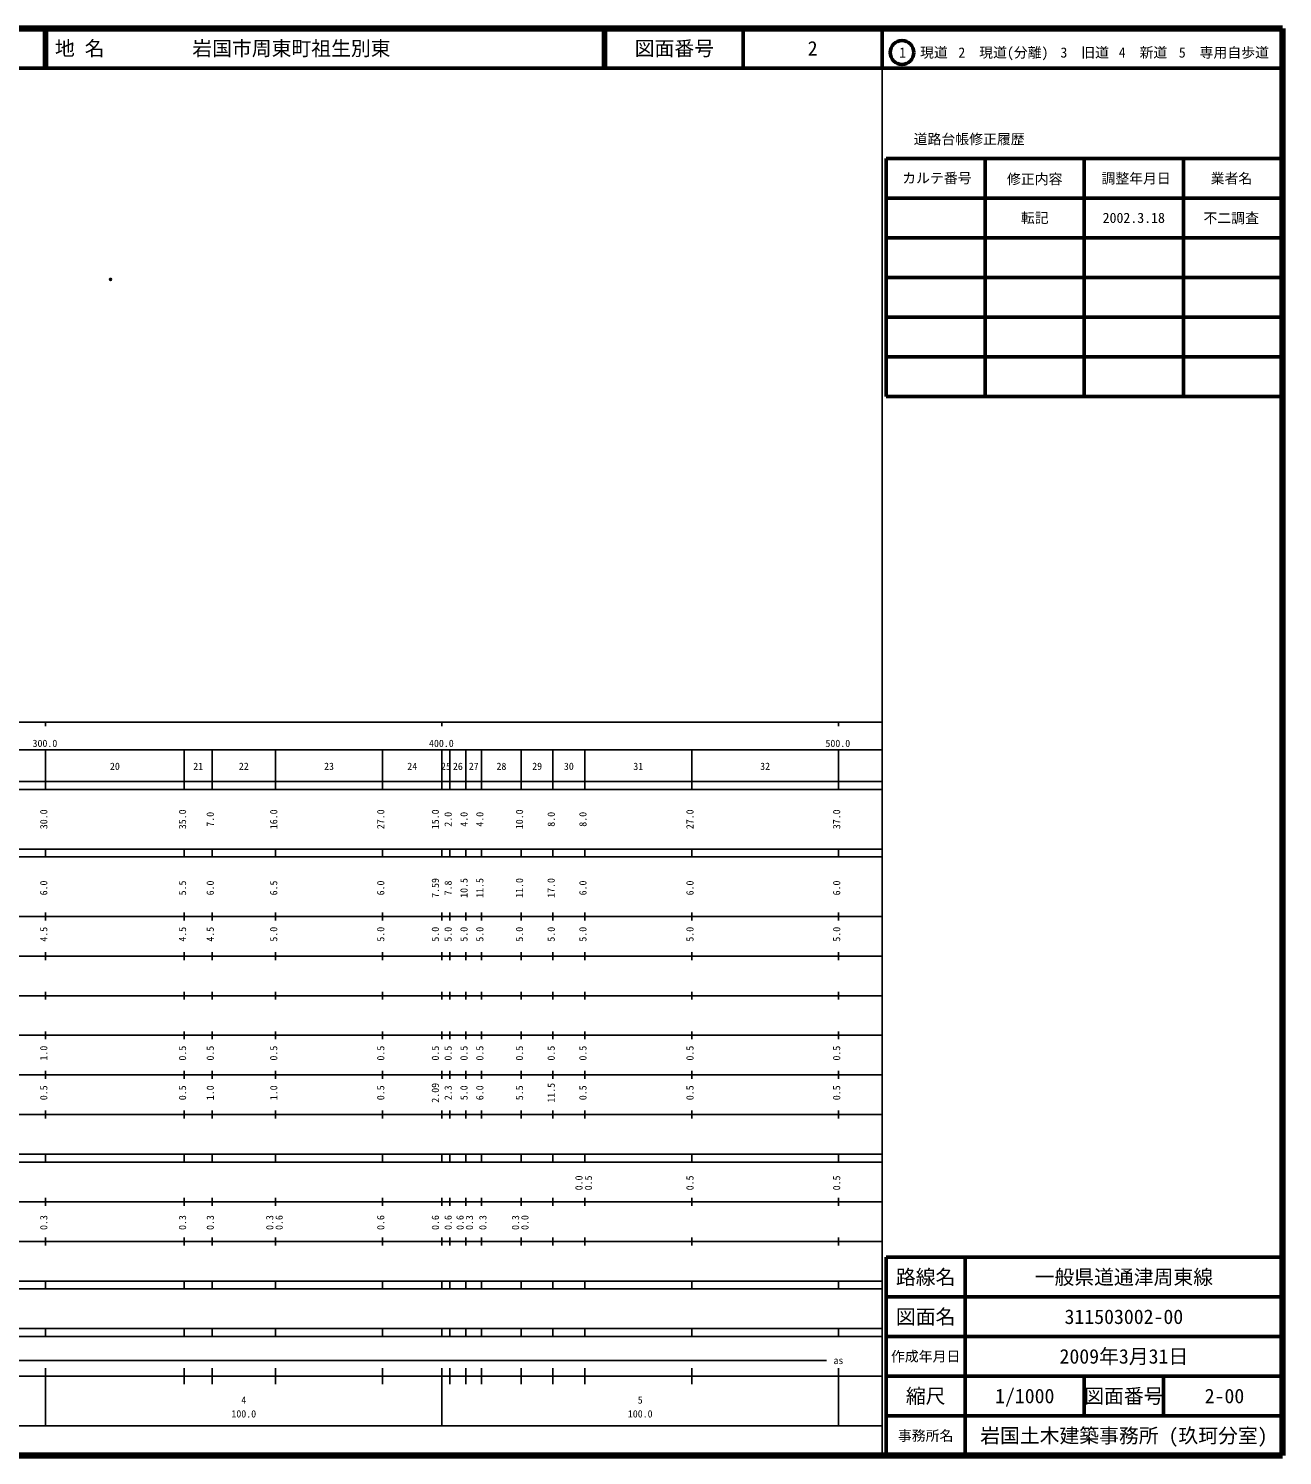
# Model space of a CAD drawing. Units: millimetres on the paper. Extents: x 40 to 680, y 20 to 380.
# Drawn here: x 363.7 to 680, y 20 to 380 of the extents above; entities that cross this region are included whole.
import ezdxf
from ezdxf.enums import TextEntityAlignment as Align

# ---------------------------------------------------------------- set-up
doc = ezdxf.new("R2010")
doc.units = ezdxf.units.MM
doc.header["$PDMODE"] = 32
doc.header["$PDSIZE"] = 0.5
doc.layers.add('M-OTRS', color=6, linetype='Continuous')
doc.layers.add('M-TTL-TXT', color=7, linetype='Continuous')
for name, color, linetype, lineweight in [('M-TTL', 2, 'Continuous', 140), ('M-TTL-BAND', 7, 'Continuous', 25), ('M-TTL-FRAM', 2, 'Continuous', 50), ('M-TTL-LINE', 7, 'Continuous', 50)]:
    doc.layers.add(name, color=color, linetype=linetype, lineweight=lineweight)
doc.styles.add('ＭＳ ゴシック', font='')
doc.styles.get('ＭＳ ゴシック').set_extended_font_data('MS Gothic')

msp = doc.modelspace()

# ---------------------------------------------------------------- linework, layer by layer
at = {"layer": 'M-OTRS'}
msp.add_point((384.416, 316.723), dxfattribs=at)
at = {"layer": 'M-TTL'}
for p, q in [((680, 380), (40, 380)), ((680, 20), (680, 380)), ((40, 20), (680, 20))]:
    msp.add_line(p, q, dxfattribs=at)
at = {"layer": 'M-TTL-BAND'}
for p, q in [((579, 20), (579, 370)), ((40, 205), (579, 205)), ((368, 205), (368, 204)), ((468, 205), (468, 204)), ((568, 205), (568, 204)), ((68, 198), (579, 198)), ((368, 188), (368, 198)), ((403, 188), (403, 198)), ((410, 188), (410, 198)), ((426, 188), (426, 198)), ((453, 188), (453, 198)), ((468, 188), (468, 198)), ((470, 188), (470, 198)), ((474, 188), (474, 198)), ((478, 188), (478, 198)), ((488, 188), (488, 198)), ((496, 188), (496, 198)), ((504, 188), (504, 198)), ((531, 188), (531, 198)), ((568, 188), (568, 198)), ((40, 190), (579, 190)), ((40, 188), (579, 188)), ((40, 173), (579, 173)), ((368, 171), (368, 173)), ((403, 171), (403, 173)), ((410, 171), (410, 173)), ((426, 171), (426, 173)), ((453, 171), (453, 173)), ((468, 171), (468, 173)), ((470, 171), (470, 173)), ((474, 171), (474, 173)), ((478, 171), (478, 173)), ((488, 171), (488, 173)), ((496, 171), (496, 173)), ((504, 171), (504, 173)), ((531, 171), (531, 173)), ((568, 171), (568, 173)), ((40, 171), (579, 171)), ((40, 156), (579, 156)), ((368, 155), (368, 157)), ((403, 155), (403, 157)), ((410, 155), (410, 157)), ((426, 155), (426, 157)), ((453, 155), (453, 157)), ((468, 155), (468, 157)), ((470, 155), (470, 157)), ((474, 155), (474, 157)), ((478, 155), (478, 157)), ((488, 155), (488, 157)), ((496, 155), (496, 157)), ((504, 155), (504, 157)), ((531, 155), (531, 157)), ((568, 155), (568, 157)), ((46, 146), (579, 146)), ((368, 145), (368, 147)), ((403, 145), (403, 147)), ((410, 145), (410, 147)), ((426, 145), (426, 147)), ((453, 145), (453, 147)), ((468, 145), (468, 147)), ((470, 145), (470, 147)), ((474, 145), (474, 147)), ((478, 145), (478, 147)), ((488, 145), (488, 147)), ((496, 145), (496, 147)), ((504, 145), (504, 147)), ((531, 145), (531, 147)), ((568, 145), (568, 147)), ((368, 135), (368, 137)), ((403, 135), (403, 137)), ((410, 135), (410, 137)), ((426, 135), (426, 137)), ((453, 135), (453, 137)), ((468, 135), (468, 137)), ((470, 135), (470, 137)), ((474, 135), (474, 137)), ((478, 135), (478, 137)), ((488, 135), (488, 137)), ((496, 135), (496, 137)), ((504, 135), (504, 137)), ((531, 135), (531, 137)), ((568, 135), (568, 137)), ((52, 136), (579, 136)), ((46, 126), (579, 126)), ((368, 125), (368, 127)), ((403, 125), (403, 127)), ((410, 125), (410, 127)), ((426, 125), (426, 127)), ((453, 125), (453, 127)), ((468, 125), (468, 127)), ((470, 125), (470, 127)), ((474, 125), (474, 127)), ((478, 125), (478, 127)), ((488, 125), (488, 127)), ((496, 125), (496, 127)), ((504, 125), (504, 127)), ((531, 125), (531, 127)), ((568, 125), (568, 127)), ((52, 116), (579, 116)), ((368, 115), (368, 117)), ((403, 115), (403, 117)), ((410, 115), (410, 117)), ((426, 115), (426, 117)), ((453, 115), (453, 117)), ((468, 115), (468, 117)), ((470, 115), (470, 117)), ((474, 115), (474, 117)), ((478, 115), (478, 117)), ((488, 115), (488, 117)), ((496, 115), (496, 117)), ((504, 115), (504, 117)), ((531, 115), (531, 117)), ((568, 115), (568, 117)), ((46, 106), (579, 106)), ((368, 105), (368, 107)), ((403, 105), (403, 107)), ((410, 105), (410, 107)), ((426, 105), (426, 107)), ((453, 105), (453, 107)), ((468, 105), (468, 107)), ((470, 105), (470, 107)), ((474, 105), (474, 107)), ((478, 105), (478, 107)), ((488, 105), (488, 107)), ((496, 105), (496, 107)), ((504, 105), (504, 107)), ((531, 105), (531, 107)), ((568, 105), (568, 107)), ((40, 96), (579, 96)), ((40, 94), (579, 94)), ((368, 94), (368, 96)), ((403, 94), (403, 96)), ((410, 94), (410, 96)), ((426, 94), (426, 96)), ((453, 94), (453, 96)), ((468, 94), (468, 96)), ((470, 94), (470, 96)), ((474, 94), (474, 96)), ((478, 94), (478, 96)), ((488, 94), (488, 96)), ((496, 94), (496, 96)), ((504, 94), (504, 96)), ((531, 94), (531, 96)), ((568, 94), (568, 96)), ((49, 84), (579, 84)), ((368, 83), (368, 85)), ((403, 83), (403, 85)), ((410, 83), (410, 85)), ((426, 83), (426, 85)), ((453, 83), (453, 85)), ((468, 83), (468, 85)), ((470, 83), (470, 85)), ((474, 83), (474, 85)), ((478, 83), (478, 85)), ((488, 83), (488, 85)), ((496, 83), (496, 85)), ((504, 83), (504, 85)), ((531, 83), (531, 85)), ((568, 83), (568, 85)), ((40, 74), (579, 74)), ((368, 73), (368, 75)), ((403, 73), (403, 75)), ((410, 73), (410, 75)), ((426, 73), (426, 75)), ((453, 73), (453, 75)), ((468, 73), (468, 75)), ((470, 73), (470, 75)), ((474, 73), (474, 75)), ((478, 73), (478, 75)), ((488, 73), (488, 75)), ((496, 73), (496, 75)), ((504, 73), (504, 75)), ((531, 73), (531, 75)), ((568, 73), (568, 75)), ((40, 64), (579, 64)), ((40, 62), (579, 62)), ((368, 62), (368, 64)), ((403, 62), (403, 64)), ((410, 62), (410, 64)), ((426, 62), (426, 64)), ((453, 62), (453, 64)), ((468, 62), (468, 64)), ((470, 62), (470, 64)), ((474, 62), (474, 64)), ((478, 62), (478, 64)), ((488, 62), (488, 64)), ((496, 62), (496, 64)), ((504, 62), (504, 64)), ((531, 62), (531, 64)), ((568, 62), (568, 64)), ((40, 52), (579, 52)), ((368, 50), (368, 52)), ((403, 50), (403, 52)), ((410, 50), (410, 52)), ((426, 50), (426, 52)), ((453, 50), (453, 52)), ((468, 50), (468, 52)), ((470, 50), (470, 52)), ((474, 50), (474, 52)), ((478, 50), (478, 52)), ((488, 50), (488, 52)), ((496, 50), (496, 52)), ((504, 50), (504, 52)), ((531, 50), (531, 52)), ((568, 50), (568, 52)), ((40, 50), (579, 50)), ((71, 44), (565, 44)), ((40, 40), (579, 40)), ((368, 27.5), (368, 42)), ((403, 38), (403, 42)), ((410, 38), (410, 42)), ((426, 38), (426, 42)), ((453, 38), (453, 42)), ((468, 27.5), (468, 42)), ((470, 38), (470, 42)), ((474, 38), (474, 42)), ((478, 38), (478, 42)), ((488, 38), (488, 42)), ((496, 38), (496, 42)), ((504, 38), (504, 42)), ((531, 38), (531, 42)), ((568, 27.5), (568, 42)), ((68, 27.5), (579, 27.5))]:
    msp.add_line(p, q, dxfattribs=at)
at = {"layer": 'M-TTL-FRAM'}
for p, q in [((580, 347.197), (580, 287.197)), ((580, 347.197), (680, 347.197)), ((580, 287.197), (680, 287.197)), ((680, 70), (580, 70)), ((580, 70), (580, 20))]:
    msp.add_line(p, q, dxfattribs=at)
at = {"layer": 'M-TTL-LINE'}
for p, q in [((367.75, 380), (367.75, 370)), ((368.25, 380), (368.25, 370)), ((508.747, 380), (508.747, 370)), ((509.247, 380), (509.247, 370)), ((543.997, 380), (543.997, 370)), ((579, 380), (579, 370)), ((40, 370), (680, 370)), ((605, 347.197), (605, 287.197)), ((630, 347.197), (630, 287.197)), ((655, 347.197), (655, 287.197)), ((580, 337.197), (680, 337.197)), ((580, 327.197), (680, 327.197)), ((580, 317.197), (680, 317.197)), ((580, 307.197), (680, 307.197)), ((580, 297.197), (680, 297.197)), ((600, 70), (600, 20)), ((680, 60), (580, 60)), ((680, 50), (580, 50)), ((680, 40), (580, 40)), ((630, 40), (630, 30)), ((650, 40), (650, 30)), ((680, 30), (580, 30))]:
    msp.add_line(p, q, dxfattribs=at)
msp.add_circle((584.031, 373.958), 3, dxfattribs=at)

# ---------------------------------------------------------------- texts
at = {"layer": 'M-TTL-BAND', "style": 'ＭＳ ゴシック'}
for s, p in [('300.0', (367.844, 198.195)), ('400.0', (467.844, 198.195)), ('500.0', (567.844, 198.195)), ('20', (385.5, 192.405)), ('21', (406.5, 192.405)), ('22', (418, 192.405)), ('23', (439.5, 192.405)), ('24', (460.5, 192.405)), ('25', (469, 192.405)), ('26', (472, 192.405)), ('27', (476, 192.405)), ('28', (483, 192.405)), ('29', (492, 192.405)), ('30', (500, 192.405)), ('31', (517.5, 192.405)), ('32', (549.5, 192.405)), ('as', (568, 42.5)), ('4', (418, 32.523)), ('5', (518, 32.523)), ('100.0', (418, 29.033)), ('100.0', (518, 29.033))]:
    msp.add_text(s, height=1.833, dxfattribs=at).set_placement(p, align=Align.BOTTOM_CENTER)
for s, p in [('30.0', (369, 180.5)), ('35.0', (404, 180.5)), ('7.0', (411, 180.5)), ('16.0', (427, 180.5)), ('27.0', (454, 180.5)), ('15.0', (467.778, 180.5)), ('2.0', (471, 180.5)), ('4.0', (475, 180.5)), ('4.0', (479, 180.5)), ('10.0', (489, 180.5)), ('8.0', (497, 180.5)), ('8.0', (505, 180.5)), ('27.0', (532, 180.5)), ('37.0', (569, 180.5)), ('6.0', (369, 163.174)), ('5.5', (404, 163.174)), ('6.0', (411, 163.174)), ('6.5', (427, 163.174)), ('6.0', (454, 163.174)), ('7.59', (467.778, 163.174)), ('7.8', (471, 163.174)), ('10.5', (475, 163.174)), ('11.5', (479, 163.174)), ('11.0', (489, 163.174)), ('17.0', (497, 163.174)), ('6.0', (505, 163.174)), ('6.0', (532, 163.174)), ('6.0', (569, 163.174)), ('4.5', (369, 151.5)), ('4.5', (404, 151.5)), ('4.5', (411, 151.5)), ('5.0', (427, 151.5)), ('5.0', (454, 151.5)), ('5.0', (467.778, 151.5)), ('5.0', (471, 151.5)), ('5.0', (475, 151.5)), ('5.0', (479, 151.5)), ('5.0', (489, 151.5)), ('5.0', (497, 151.5)), ('5.0', (505, 151.5)), ('5.0', (532, 151.5)), ('5.0', (569, 151.5)), ('1.0', (369, 121.5)), ('0.5', (404, 121.5)), ('0.5', (411, 121.5)), ('0.5', (427, 121.5)), ('0.5', (454, 121.5)), ('0.5', (467.778, 121.5)), ('0.5', (471, 121.5)), ('0.5', (475, 121.5)), ('0.5', (479, 121.5)), ('0.5', (489, 121.5)), ('0.5', (497, 121.5)), ('0.5', (505, 121.5)), ('0.5', (532, 121.5)), ('0.5', (569, 121.5)), ('0.5', (369, 111.5)), ('0.5', (404, 111.5)), ('1.0', (411, 111.5)), ('1.0', (427, 111.5)), ('0.5', (454, 111.5)), ('2.09', (467.778, 111.5)), ('2.3', (471, 111.5)), ('5.0', (475, 111.5)), ('6.0', (479, 111.5)), ('5.5', (489, 111.5)), ('11.5', (497, 111.5)), ('0.5', (505, 111.5)), ('0.5', (532, 111.5)), ('0.5', (569, 111.5)), ('0.0', (504, 88.764)), ('0.5', (506.37, 88.764)), ('0.5', (532, 88.764)), ('0.5', (569, 88.764)), ('0.3', (369, 78.764)), ('0.3', (404, 78.764)), ('0.3', (411, 78.764)), ('0.3', (426, 78.764)), ('0.6', (428.37, 78.764)), ('0.6', (454, 78.764)), ('0.6', (467.778, 78.764)), ('0.6', (471, 78.764)), ('0.6', (474, 78.764)), ('0.3', (476.37, 78.764)), ('0.3', (479.764, 78.764)), ('0.3', (488, 78.764)), ('0.0', (490.37, 78.764))]:
    msp.add_text(s, height=1.833, rotation=90, dxfattribs=at).set_placement(p, align=Align.BOTTOM_CENTER)
at = {"layer": 'M-TTL-TXT', "style": 'ＭＳ ゴシック'}
for s, p in [('地 名', (370.38, 375)), ('岩国市周東町祖生別東', (405.024, 375))]:
    msp.add_text(s, height=3.666, dxfattribs=at).set_placement(p, align=Align.MIDDLE_LEFT)
for s, height, p in [('図面番号', 3.666, (526.622, 375)), ('2', 3.666, (561.497, 375)), ('1\u3000現道', 2.566, (589.448, 373.958)), ('2\u3000現道(分離)', 2.566, (609.619, 373.958)), ('3\u3000旧道', 2.566, (630.121, 373.958)), ('4\u3000新道', 2.566, (644.824, 373.958)), ('5\u3000専用自歩道', 2.566, (665.228, 373.958)), ('道路台帳修正履歴', 2.566, (600.968, 352.113)), ('カルテ番号', 2.566, (592.839, 342.277)), ('修正内容', 2.566, (617.509, 342.023)), ('調整年月日', 2.566, (643.089, 342.197)), ('業者名', 2.566, (667.134, 342.197)), ('転記', 2.566, (617.5, 332.245)), ('2002.3.18', 2.566, (642.5, 332.245)), ('不二調査', 2.566, (667.077, 332.189)), ('路線名', 3.666, (590, 65)), ('路線名', 3.666, (590, 65)), ('一般県道通津周東線', 3.666, (640, 65)), ('図面名', 3.666, (590, 55)), ('図面名', 3.666, (590, 55)), ('311503002-00', 3.666, (640, 55)), ('2009年3月31日', 3.666, (640, 45)), ('作成年月日', 2.566, (590, 45)), ('作成年月日', 2.566, (590, 45)), ('縮尺', 3.666, (590, 35)), ('縮尺', 3.666, (590, 35)), ('1/1000', 3.666, (615, 35)), ('図面番号', 3.666, (640, 35)), ('図面番号', 3.666, (640, 35)), (' 2-00', 3.666, (664.125, 35)), ('事務所名', 2.566, (590, 25)), ('事務所名', 2.566, (590, 25)), ('岩国土木建築事務所 (玖珂分室)', 3.666, (640, 25))]:
    msp.add_text(s, height=height, dxfattribs=at).set_placement(p, align=Align.MIDDLE_CENTER)

doc.saveas('drawing.dxf')
